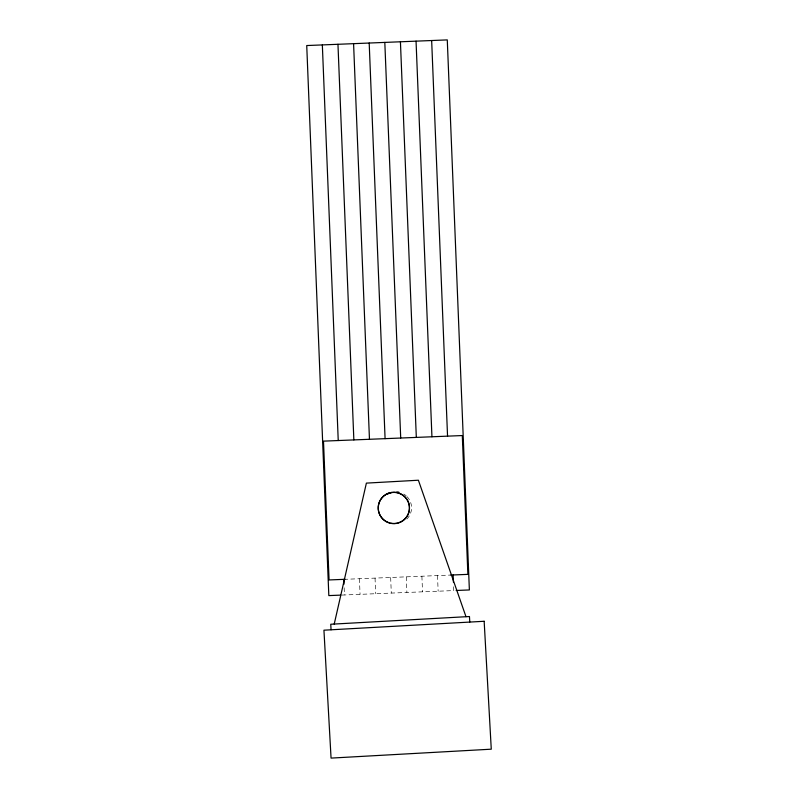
<?xml version="1.0" encoding="UTF-8"?>
<svg xmlns="http://www.w3.org/2000/svg" width="798" height="798" viewBox="0 0 798 798"><rect width="100%" height="100%" fill="white"/><g stroke="black" fill="none" stroke-linecap="round" stroke-linejoin="round"><path stroke-width="0.6" stroke-dasharray="3.99 2.99" d="M343.808 579.358L451.927 575.009M342.033 595.069L453.753 590.58L453.563 585.772M437.513 575.587L438.142 591.208M421.893 576.216L422.521 591.837M406.282 576.844L406.9 592.465M390.661 577.473L391.289 593.094M375.04 578.101L375.668 593.712M359.429 578.73L360.058 594.34M344.147 587.767L344.437 594.969M407 496.605A15.89 15.89 0 0 1 406.83 519.069M403.728 494.052A15.89 15.89 0 0 1 406.252 495.887"/><path stroke-width="1.2" d="M334.222 624.046L366.382 483.119L418.391 480.226L465.992 616.714M345.175 579.298L329.065 579.947L323.489 441.134L462.301 435.558L467.877 574.37L450.72 575.059M340.836 595.118L328.826 595.597L306.731 45.546L447.279 39.9L469.374 589.951L456.157 590.48M469.773 622.071L469.463 616.525L330.751 624.245L331.06 629.792M431.658 40.528L447.548 436.147M453.124 574.969L453.414 582.171M416.047 41.157L431.937 436.775M400.426 41.785L416.317 437.404M384.816 42.414L400.706 438.032M369.195 43.032L385.085 438.661M353.584 43.661L369.464 439.289M337.963 44.289L353.853 439.917M322.342 44.917L338.232 440.536M343.808 579.358L344.008 584.156M387.838 493.932A15.89 15.89 0 0 1 391.688 492.376M396.835 491.907A15.89 15.89 0 0 1 398.9 492.196M397.893 522.949A15.631 15.631 0 0 0 393.843 492.226L389.803 492.755A15.631 15.631 0 0 0 389.803 522.949M396.895 523.179A15.631 15.631 0 0 1 390.791 523.179M484.157 621.273L323.938 630.191L331.06 758.1L491.269 749.182L484.157 621.273M386.042 521.563A15.631 15.631 0 0 0 409.484 508.027A15.631 15.631 0 0 0 386.042 494.491A15.631 15.631 0 0 0 386.042 521.563"/></g></svg>
